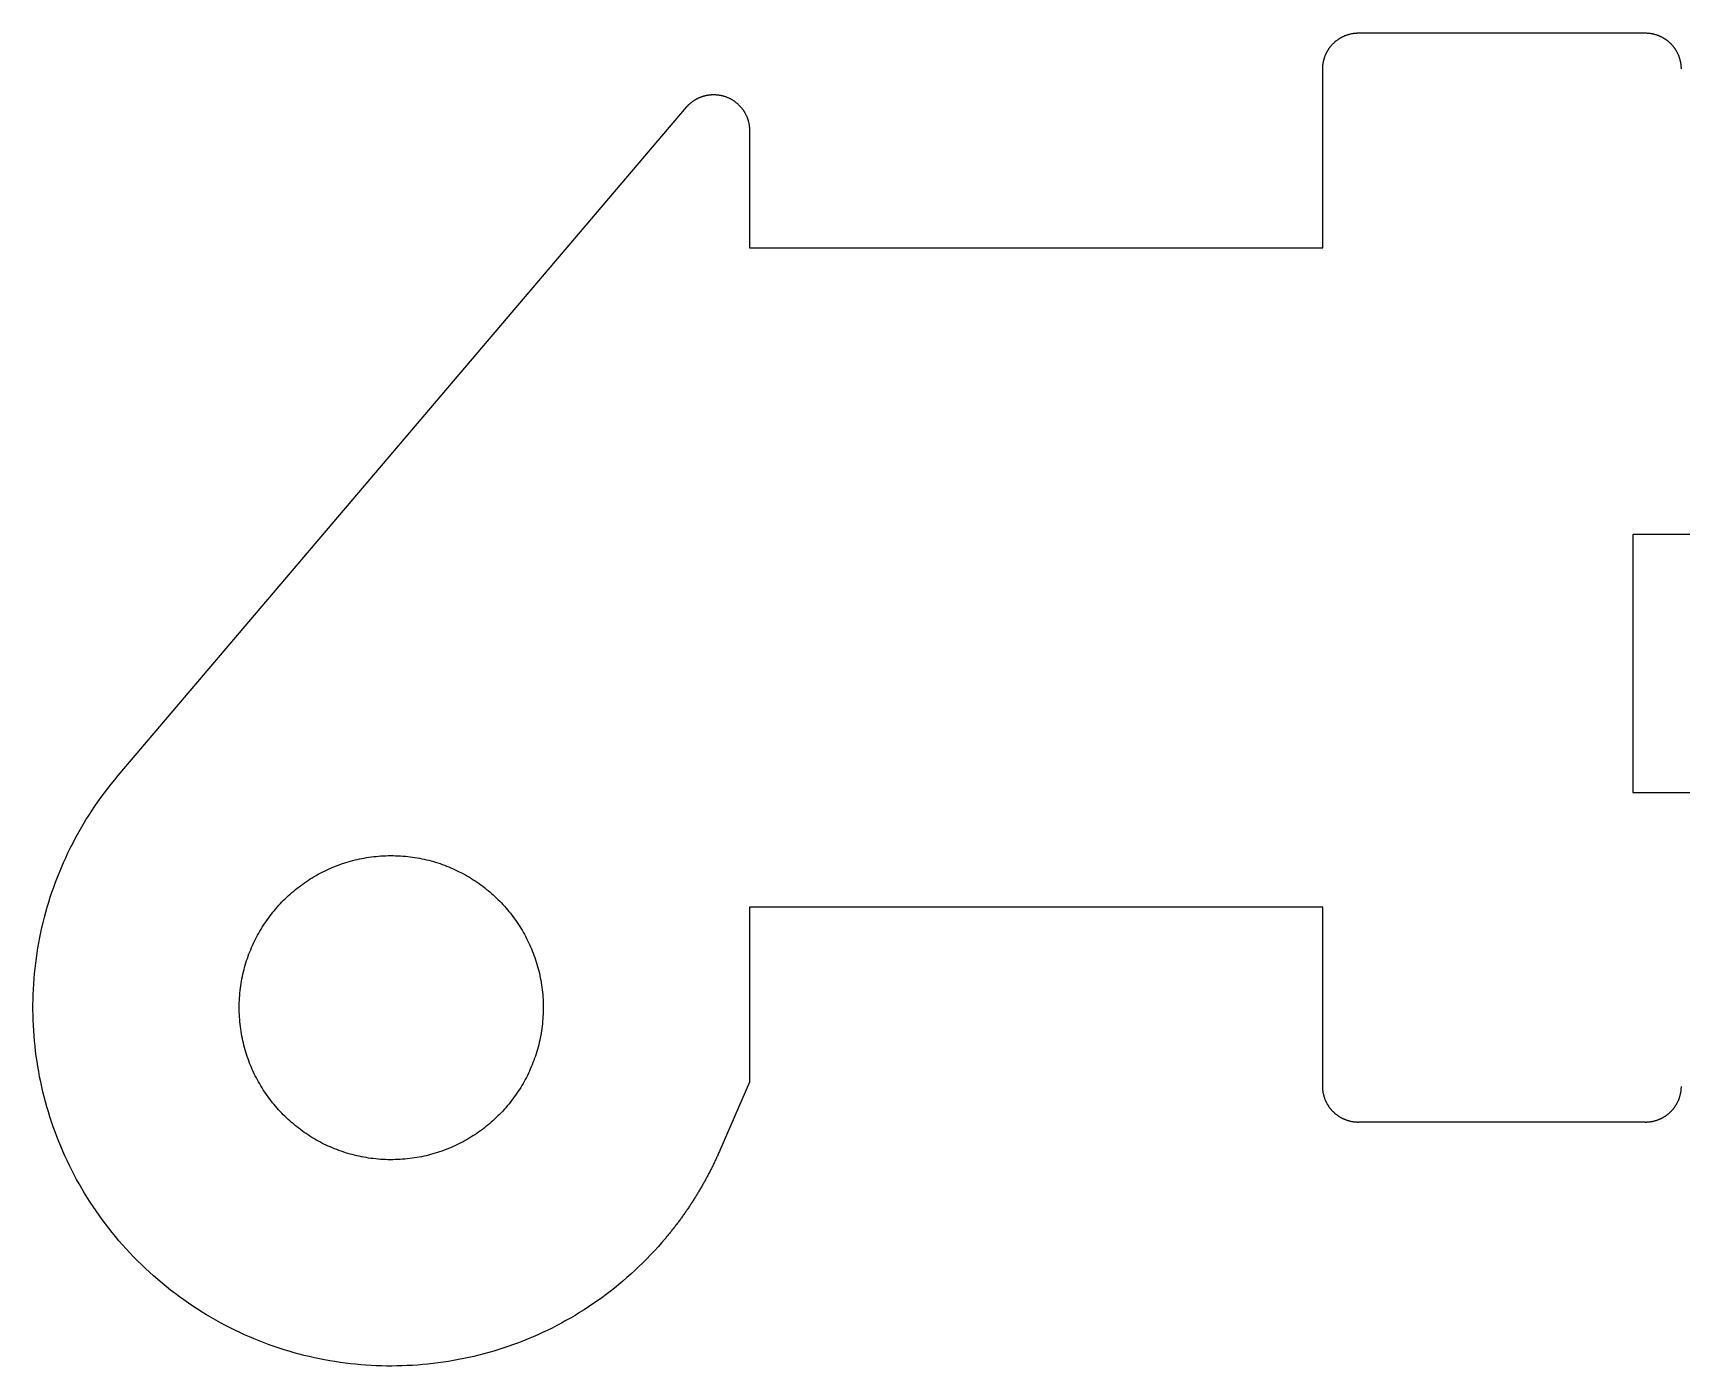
# Model space of a CAD drawing. Extents: x -66 to 66, y -41 to 41.
# Drawn here: x 1 to 24, y -40.55 to -21.95 of the extents above; entities that cross this region are included whole.
import ezdxf

# ---------------------------------------------------------------- set-up
doc = ezdxf.new("R2010")
doc.units = 0
doc.layers.add('LAYER_1', color=7, linetype='CONTINUOUS')

# ---------------------------------------------------------------- blocks, each defined once
blk = doc.blocks.new('BLOCK_116')
at = {"layer": 'LAYER_1', "color": 1}
blk.add_lwpolyline([(44.431, -28.949), (23.329, -28.949)], dxfattribs=at)
blk = doc.blocks.new('BLOCK_117')
at = {"layer": 'LAYER_1', "color": 1}
blk.add_lwpolyline([(23.329, -28.949), (23.329, -32.549)], dxfattribs=at)
blk = doc.blocks.new('BLOCK_118')
at = {"layer": 'LAYER_1', "color": 1}
blk.add_lwpolyline([(23.329, -32.549), (44.431, -32.549)], dxfattribs=at)
blk = doc.blocks.new('BLOCK_258')
at = {"layer": 'LAYER_1', "color": 7}
blk.add_polyline3d([(24, -36.6494, 0), (24, -36.6559, 0), (23.9998, -36.6624, 0), (23.9996, -36.6688, 0), (23.9993, -36.6753, 0), (23.999, -36.6817, 0), (23.9985, -36.6881, 0), (23.998, -36.6945, 0), (23.9974, -36.7009, 0), (23.9967, -36.7072, 0), (23.9959, -36.7135, 0), (23.9951, -36.7198, 0), (23.9941, -36.7261, 0), (23.9931, -36.7323, 0), (23.9921, -36.7386, 0), (23.9909, -36.7447, 0), (23.9897, -36.7509, 0), (23.9884, -36.757, 0), (23.987, -36.7631, 0), (23.9855, -36.7692, 0), (23.984, -36.7753, 0), (23.9824, -36.7813, 0), (23.9807, -36.7873, 0), (23.979, -36.7932, 0), (23.9772, -36.7992, 0), (23.9753, -36.8051, 0), (23.9733, -36.8109, 0), (23.9713, -36.8167, 0), (23.9692, -36.8225, 0), (23.967, -36.8283, 0), (23.9648, -36.834, 0), (23.9625, -36.8397, 0), (23.9601, -36.8454, 0), (23.9577, -36.851, 0), (23.9552, -36.8566, 0), (23.9526, -36.8622, 0), (23.9499, -36.8677, 0), (23.9472, -36.8732, 0), (23.9445, -36.8786, 0), (23.9416, -36.884, 0), (23.9387, -36.8894, 0), (23.9358, -36.8947, 0), (23.9328, -36.9, 0), (23.9297, -36.9052, 0), (23.9265, -36.9104, 0), (23.9233, -36.9156, 0), (23.92, -36.9207, 0), (23.9167, -36.9258, 0), (23.9133, -36.9308, 0), (23.9099, -36.9358, 0), (23.9064, -36.9407, 0), (23.9028, -36.9456, 0), (23.8992, -36.9505, 0), (23.8955, -36.9553, 0), (23.8918, -36.9601, 0), (23.888, -36.9648, 0), (23.8841, -36.9694, 0), (23.8802, -36.9741, 0), (23.8763, -36.9786, 0), (23.8723, -36.9832, 0), (23.8682, -36.9876, 0), (23.8641, -36.9921, 0), (23.8599, -36.9964, 0), (23.8557, -37.0008, 0), (23.8514, -37.005, 0), (23.8471, -37.0093, 0), (23.8427, -37.0134, 0), (23.8383, -37.0176, 0), (23.8338, -37.0216, 0), (23.8293, -37.0256, 0), (23.8247, -37.0296, 0), (23.8201, -37.0335, 0), (23.8154, -37.0373, 0), (23.8107, -37.0411, 0), (23.8059, -37.0449, 0), (23.8011, -37.0486, 0), (23.7963, -37.0522, 0), (23.7914, -37.0557, 0), (23.7864, -37.0592, 0), (23.7814, -37.0627, 0), (23.7764, -37.0661, 0), (23.7713, -37.0694, 0), (23.7662, -37.0727, 0), (23.7611, -37.0759, 0), (23.7559, -37.079, 0), (23.7506, -37.0821, 0), (23.7453, -37.0851, 0), (23.74, -37.0881, 0), (23.7346, -37.091, 0), (23.7292, -37.0938, 0), (23.7238, -37.0966, 0), (23.7183, -37.0993, 0), (23.7128, -37.102, 0), (23.7072, -37.1045, 0), (23.7017, -37.107, 0), (23.696, -37.1095, 0), (23.6904, -37.1118, 0), (23.6847, -37.1142, 0), (23.6789, -37.1164, 0), (23.6732, -37.1186, 0), (23.6674, -37.1207, 0), (23.6616, -37.1227, 0), (23.6557, -37.1247, 0), (23.6498, -37.1265, 0), (23.6439, -37.1284, 0), (23.6379, -37.1301, 0), (23.6319, -37.1318, 0), (23.6259, -37.1334, 0), (23.6199, -37.1349, 0), (23.6138, -37.1364, 0), (23.6077, -37.1377, 0), (23.6015, -37.139, 0), (23.5954, -37.1403, 0), (23.5892, -37.1414, 0), (23.583, -37.1425, 0), (23.5767, -37.1435, 0), (23.5705, -37.1444, 0), (23.5642, -37.1453, 0), (23.5579, -37.1461, 0), (23.5515, -37.1467, 0), (23.5452, -37.1474, 0), (23.5388, -37.1479, 0), (23.5324, -37.1483, 0), (23.5259, -37.1487, 0), (23.5195, -37.149, 0), (23.513, -37.1492, 0), (23.5065, -37.1493, 0), (23.5, -37.1494, 0)], dxfattribs=at)
blk = doc.blocks.new('BLOCK_259')
at = {"layer": 'LAYER_1', "color": 7}
blk.add_lwpolyline([(23.5, -37.149), (19.5, -37.149)], dxfattribs=at)
blk = doc.blocks.new('BLOCK_260')
at = {"layer": 'LAYER_1', "color": 7}
blk.add_polyline3d([(19.5, -37.1494, 0), (19.4935, -37.1493, 0), (19.487, -37.1492, 0), (19.4805, -37.149, 0), (19.4741, -37.1487, 0), (19.4676, -37.1483, 0), (19.4612, -37.1479, 0), (19.4548, -37.1474, 0), (19.4485, -37.1467, 0), (19.4421, -37.1461, 0), (19.4358, -37.1453, 0), (19.4295, -37.1444, 0), (19.4233, -37.1435, 0), (19.417, -37.1425, 0), (19.4108, -37.1414, 0), (19.4046, -37.1403, 0), (19.3985, -37.139, 0), (19.3923, -37.1377, 0), (19.3862, -37.1364, 0), (19.3801, -37.1349, 0), (19.3741, -37.1334, 0), (19.3681, -37.1318, 0), (19.3621, -37.1301, 0), (19.3561, -37.1284, 0), (19.3502, -37.1265, 0), (19.3443, -37.1247, 0), (19.3384, -37.1227, 0), (19.3326, -37.1207, 0), (19.3268, -37.1186, 0), (19.3211, -37.1164, 0), (19.3153, -37.1142, 0), (19.3096, -37.1118, 0), (19.304, -37.1095, 0), (19.2983, -37.107, 0), (19.2928, -37.1045, 0), (19.2872, -37.102, 0), (19.2817, -37.0993, 0), (19.2762, -37.0966, 0), (19.2708, -37.0938, 0), (19.2654, -37.091, 0), (19.26, -37.0881, 0), (19.2547, -37.0851, 0), (19.2494, -37.0821, 0), (19.2442, -37.079, 0), (19.2389, -37.0759, 0), (19.2338, -37.0727, 0), (19.2287, -37.0694, 0), (19.2236, -37.0661, 0), (19.2186, -37.0627, 0), (19.2136, -37.0592, 0), (19.2086, -37.0557, 0), (19.2037, -37.0522, 0), (19.1989, -37.0486, 0), (19.1941, -37.0449, 0), (19.1893, -37.0411, 0), (19.1846, -37.0373, 0), (19.1799, -37.0335, 0), (19.1753, -37.0296, 0), (19.1707, -37.0256, 0), (19.1662, -37.0216, 0), (19.1617, -37.0176, 0), (19.1573, -37.0134, 0), (19.1529, -37.0093, 0), (19.1486, -37.005, 0), (19.1443, -37.0008, 0), (19.1401, -36.9964, 0), (19.1359, -36.9921, 0), (19.1318, -36.9876, 0), (19.1277, -36.9832, 0), (19.1237, -36.9786, 0), (19.1198, -36.9741, 0), (19.1159, -36.9694, 0), (19.112, -36.9648, 0), (19.1082, -36.9601, 0), (19.1045, -36.9553, 0), (19.1008, -36.9505, 0), (19.0972, -36.9456, 0), (19.0936, -36.9407, 0), (19.0901, -36.9358, 0), (19.0867, -36.9308, 0), (19.0833, -36.9258, 0), (19.08, -36.9207, 0), (19.0767, -36.9156, 0), (19.0735, -36.9104, 0), (19.0703, -36.9052, 0), (19.0672, -36.9, 0), (19.0642, -36.8947, 0), (19.0613, -36.8894, 0), (19.0584, -36.884, 0), (19.0555, -36.8786, 0), (19.0528, -36.8732, 0), (19.0501, -36.8677, 0), (19.0474, -36.8622, 0), (19.0448, -36.8566, 0), (19.0423, -36.851, 0), (19.0399, -36.8454, 0), (19.0375, -36.8397, 0), (19.0352, -36.834, 0), (19.033, -36.8283, 0), (19.0308, -36.8225, 0), (19.0287, -36.8167, 0), (19.0267, -36.8109, 0), (19.0247, -36.8051, 0), (19.0228, -36.7992, 0), (19.021, -36.7932, 0), (19.0193, -36.7873, 0), (19.0176, -36.7813, 0), (19.016, -36.7753, 0), (19.0145, -36.7692, 0), (19.013, -36.7631, 0), (19.0116, -36.757, 0), (19.0103, -36.7509, 0), (19.0091, -36.7447, 0), (19.0079, -36.7386, 0), (19.0069, -36.7323, 0), (19.0059, -36.7261, 0), (19.0049, -36.7198, 0), (19.0041, -36.7135, 0), (19.0033, -36.7072, 0), (19.0026, -36.7009, 0), (19.002, -36.6945, 0), (19.0015, -36.6881, 0), (19.001, -36.6817, 0), (19.0007, -36.6753, 0), (19.0004, -36.6688, 0), (19.0002, -36.6624, 0), (19, -36.6559, 0), (19, -36.6494, 0)], dxfattribs=at)
blk = doc.blocks.new('BLOCK_261')
at = {"layer": 'LAYER_1', "color": 7}
blk.add_lwpolyline([(19, -36.649), (19, -34.149)], dxfattribs=at)
blk = doc.blocks.new('BLOCK_262')
at = {"layer": 'LAYER_1', "color": 7}
blk.add_lwpolyline([(19, -34.149), (11, -34.149)], dxfattribs=at)
blk = doc.blocks.new('BLOCK_263')
at = {"layer": 'LAYER_1', "color": 7}
blk.add_lwpolyline([(11, -34.149), (11, -36.589)], dxfattribs=at)
blk = doc.blocks.new('BLOCK_264')
at = {"layer": 'LAYER_1', "color": 7}
blk.add_lwpolyline([(11, -36.589), (10.585, -37.543)], dxfattribs=at)
blk = doc.blocks.new('BLOCK_265')
at = {"layer": 'LAYER_1', "color": 7}
blk.add_polyline3d([(10.5853, -37.5432, 0), (10.5797, -37.5559, 0), (10.5741, -37.5686, 0), (10.5685, -37.5813, 0), (10.5629, -37.594, 0), (10.5572, -37.6066, 0), (10.5514, -37.6192, 0), (10.5457, -37.6318, 0), (10.5399, -37.6444, 0), (10.5341, -37.657, 0), (10.5282, -37.6696, 0), (10.5223, -37.6821, 0), (10.5164, -37.6946, 0), (10.5104, -37.7071, 0), (10.5044, -37.7196, 0), (10.4984, -37.7321, 0), (10.4923, -37.7446, 0), (10.4862, -37.757, 0), (10.4801, -37.7694, 0), (10.4739, -37.7818, 0), (10.4677, -37.7942, 0), (10.4615, -37.8066, 0), (10.4552, -37.8189, 0), (10.4489, -37.8312, 0), (10.4426, -37.8435, 0), (10.4362, -37.8558, 0), (10.4298, -37.8681, 0), (10.4234, -37.8804, 0), (10.4169, -37.8926, 0), (10.4104, -37.9048, 0), (10.4039, -37.917, 0), (10.3973, -37.9292, 0), (10.3907, -37.9414, 0), (10.3841, -37.9535, 0), (10.3774, -37.9656, 0), (10.3707, -37.9777, 0), (10.364, -37.9898, 0), (10.3572, -38.0019, 0), (10.3504, -38.0139, 0), (10.3436, -38.026, 0), (10.3367, -38.038, 0), (10.3298, -38.05, 0), (10.3229, -38.0619, 0), (10.3159, -38.0739, 0), (10.3089, -38.0858, 0), (10.3018, -38.0977, 0), (10.2948, -38.1096, 0), (10.2877, -38.1215, 0), (10.2805, -38.1333, 0), (10.2734, -38.1452, 0), (10.2662, -38.157, 0), (10.259, -38.1688, 0), (10.2517, -38.1805, 0), (10.2444, -38.1923, 0), (10.2371, -38.204, 0), (10.2297, -38.2157, 0), (10.2223, -38.2274, 0), (10.2149, -38.2391, 0), (10.2074, -38.2508, 0), (10.1999, -38.2624, 0), (10.1924, -38.274, 0), (10.1849, -38.2856, 0), (10.1773, -38.2972, 0), (10.1697, -38.3087, 0), (10.162, -38.3202, 0), (10.1543, -38.3317, 0), (10.1466, -38.3432, 0), (10.1389, -38.3547, 0), (10.1311, -38.3661, 0), (10.1233, -38.3775, 0), (10.1154, -38.3889, 0), (10.1076, -38.4003, 0), (10.0997, -38.4117, 0), (10.0917, -38.423, 0), (10.0837, -38.4343, 0), (10.0757, -38.4456, 0), (10.0677, -38.4569, 0), (10.0597, -38.4681, 0), (10.0516, -38.4794, 0), (10.0434, -38.4906, 0), (10.0353, -38.5017, 0), (10.0271, -38.5129, 0), (10.0189, -38.524, 0), (10.0106, -38.5352, 0), (10.0023, -38.5463, 0), (9.99402, -38.5573, 0), (9.98567, -38.5684, 0), (9.97729, -38.5794, 0), (9.96889, -38.5904, 0), (9.96045, -38.6014, 0), (9.95198, -38.6123, 0), (9.94348, -38.6233, 0), (9.93495, -38.6342, 0), (9.92638, -38.6451, 0), (9.91779, -38.656, 0), (9.90917, -38.6668, 0), (9.90051, -38.6776, 0), (9.89183, -38.6884, 0), (9.88311, -38.6992, 0), (9.87437, -38.7099, 0), (9.86559, -38.7207, 0), (9.85678, -38.7314, 0), (9.84795, -38.7421, 0), (9.83908, -38.7527, 0), (9.83018, -38.7634, 0), (9.82125, -38.774, 0), (9.81229, -38.7846, 0), (9.77549, -38.8274, 0), (9.72419, -38.8856, 0), (9.67218, -38.9429, 0), (9.61948, -38.9991, 0), (9.5661, -39.0544, 0), (9.51205, -39.1086, 0), (9.45734, -39.1619, 0), (9.40199, -39.2142, 0), (9.34601, -39.2655, 0), (9.2894, -39.3159, 0), (9.23219, -39.3652, 0), (9.17438, -39.4135, 0), (9.11598, -39.4609, 0), (9.05701, -39.5073, 0), (8.99748, -39.5526, 0), (8.93741, -39.597, 0), (8.8768, -39.6404, 0), (8.81566, -39.6827, 0), (8.75401, -39.7241, 0), (8.69186, -39.7645, 0), (8.62922, -39.8039, 0), (8.56611, -39.8422, 0), (8.50254, -39.8796, 0), (8.43851, -39.916, 0), (8.37404, -39.9513, 0), (8.30914, -39.9857, 0), (8.24383, -40.0191, 0), (8.17812, -40.0514, 0), (8.11201, -40.0827, 0), (8.04553, -40.1131, 0), (7.97867, -40.1424, 0), (7.91147, -40.1707, 0), (7.84392, -40.198, 0), (7.77603, -40.2243, 0), (7.70783, -40.2496, 0), (7.63933, -40.2738, 0), (7.57052, -40.2971, 0), (7.50144, -40.3193, 0), (7.43208, -40.3405, 0), (7.36247, -40.3607, 0), (7.29261, -40.3799, 0), (7.22251, -40.398, 0), (7.15219, -40.4151, 0), (7.08167, -40.4312, 0), (7.01094, -40.4463, 0), (6.94003, -40.4604, 0), (6.86894, -40.4734, 0), (6.79769, -40.4854, 0), (6.72629, -40.4964, 0), (6.65476, -40.5063, 0), (6.58309, -40.5153, 0), (6.51132, -40.5232, 0), (6.43944, -40.53, 0), (6.36747, -40.5358, 0), (6.29542, -40.5406, 0), (6.22331, -40.5444, 0), (6.15115, -40.5471, 0), (6.07894, -40.5488, 0), (6.00671, -40.5495, 0), (5.93446, -40.5491, 0), (5.8622, -40.5476, 0), (5.78995, -40.5452, 0), (5.71772, -40.5417, 0), (5.64552, -40.5371, 0), (5.57336, -40.5315, 0), (5.50126, -40.5249, 0), (5.42922, -40.5172, 0), (5.35727, -40.5085, 0), (5.2854, -40.4987, 0), (5.21364, -40.4879, 0), (5.142, -40.476, 0), (5.07048, -40.4631, 0), (4.9991, -40.4491, 0), (4.92787, -40.4341, 0), (4.85681, -40.418, 0), (4.78593, -40.4009, 0), (4.71523, -40.3827, 0), (4.64473, -40.3634, 0), (4.57444, -40.3431, 0), (4.50438, -40.3218, 0), (4.43455, -40.2994, 0), (4.36498, -40.2759, 0), (4.29566, -40.2514, 0), (4.22661, -40.2258, 0), (4.15785, -40.1991, 0), (4.08939, -40.1714, 0), (4.02123, -40.1426, 0), (3.9534, -40.1127, 0), (3.8859, -40.0818, 0), (3.81874, -40.0498, 0), (3.75194, -40.0168, 0), (3.68551, -39.9827, 0), (3.61946, -39.9475, 0), (3.5538, -39.9112, 0), (3.48855, -39.8739, 0), (3.42372, -39.8354, 0), (3.35931, -39.796, 0), (3.29535, -39.7554, 0), (3.23184, -39.7138, 0), (3.1688, -39.671, 0), (3.10623, -39.6272, 0), (3.04415, -39.5824, 0), (2.98258, -39.5364, 0), (2.92152, -39.4894, 0), (2.86098, -39.4413, 0), (2.80098, -39.3921, 0), (2.74156, -39.3418, 0), (2.68302, -39.2907, 0), (2.62546, -39.239, 0), (2.56889, -39.1865, 0), (2.5133, -39.1333, 0), (2.4587, -39.0795, 0), (2.40508, -39.025, 0), (2.35245, -38.9699, 0), (2.30081, -38.9141, 0), (2.25016, -38.8577, 0), (2.2005, -38.8007, 0), (2.15182, -38.7431, 0), (2.10414, -38.6849, 0), (2.05746, -38.6261, 0), (2.01176, -38.5668, 0), (1.96706, -38.5069, 0), (1.92336, -38.4464, 0), (1.88065, -38.3855, 0), (1.83895, -38.324, 0), (1.79824, -38.262, 0), (1.75853, -38.1995, 0), (1.71982, -38.1366, 0), (1.68211, -38.0731, 0), (1.64541, -38.0093, 0), (1.6097, -37.9449, 0), (1.57501, -37.8802, 0), (1.54132, -37.815, 0), (1.50863, -37.7494, 0), (1.47696, -37.6835, 0), (1.44629, -37.6171, 0), (1.41663, -37.5504, 0), (1.38798, -37.4833, 0), (1.36034, -37.4158, 0), (1.33372, -37.3481, 0), (1.30811, -37.28, 0), (1.28351, -37.2116, 0), (1.25993, -37.1429, 0), (1.23737, -37.0739, 0), (1.21582, -37.0046, 0), (1.19529, -36.9351, 0), (1.17578, -36.8653, 0), (1.15729, -36.7953, 0), (1.13982, -36.725, 0), (1.12338, -36.6546, 0), (1.10795, -36.5839, 0), (1.09355, -36.513, 0), (1.08018, -36.442, 0), (1.06783, -36.3708, 0), (1.05651, -36.2995, 0), (1.04622, -36.228, 0), (1.03695, -36.1564, 0), (1.02872, -36.0846, 0), (1.02152, -36.0128, 0), (1.01535, -35.9408, 0), (1.01021, -35.8688, 0), (1.00611, -35.7967, 0), (1.00304, -35.7246, 0), (1.00101, -35.6524, 0), (1.00001, -35.5802, 0), (1.00005, -35.5079, 0), (1.00113, -35.4356, 0), (1.00325, -35.3634, 0), (1.00641, -35.2912, 0), (1.01062, -35.2189, 0), (1.01586, -35.1468, 0), (1.02215, -35.0746, 0), (1.02949, -35.0026, 0), (1.03787, -34.9306, 0), (1.04729, -34.8587, 0), (1.05777, -34.7869, 0), (1.06929, -34.7152, 0), (1.08186, -34.6437, 0), (1.09548, -34.5722, 0), (1.11016, -34.501, 0), (1.12588, -34.4298, 0), (1.14266, -34.3589, 0), (1.1605, -34.2881, 0), (1.17939, -34.2176, 0), (1.19934, -34.1472, 0), (1.22034, -34.0771, 0), (1.2424, -34.0072, 0), (1.26552, -33.9375, 0), (1.28971, -33.8681, 0), (1.31495, -33.799, 0), (1.34125, -33.7301, 0), (1.36862, -33.6615, 0), (1.39706, -33.5933, 0), (1.42655, -33.5253, 0), (1.45712, -33.4577, 0), (1.48875, -33.3905, 0), (1.52145, -33.3235, 0), (1.55522, -33.257, 0), (1.59006, -33.1908, 0), (1.62597, -33.125, 0), (1.66295, -33.0596, 0), (1.701, -32.9946, 0), (1.74013, -32.9301, 0), (1.78033, -32.866, 0), (1.82161, -32.8023, 0), (1.86397, -32.7391, 0), (1.90741, -32.6764, 0), (1.95192, -32.6142, 0), (1.99751, -32.5524, 0), (2.04419, -32.4912, 0), (2.09194, -32.4305, 0), (2.14078, -32.3703, 0), (2.1907, -32.3107, 0)], dxfattribs=at)
blk = doc.blocks.new('BLOCK_266')
at = {"layer": 'LAYER_1', "color": 7}
blk.add_lwpolyline([(2.191, -32.311), (10.119, -22.985)], dxfattribs=at)
blk = doc.blocks.new('BLOCK_267')
at = {"layer": 'LAYER_1', "color": 7}
blk.add_polyline3d([(10.1191, -22.9855, 0), (10.1216, -22.9825, 0), (10.1242, -22.9795, 0), (10.1268, -22.9766, 0), (10.1295, -22.9737, 0), (10.1321, -22.9707, 0), (10.1348, -22.9679, 0), (10.1375, -22.965, 0), (10.1402, -22.9622, 0), (10.1429, -22.9594, 0), (10.1457, -22.9566, 0), (10.1484, -22.9538, 0), (10.1512, -22.9511, 0), (10.154, -22.9484, 0), (10.1569, -22.9457, 0), (10.1597, -22.943, 0), (10.1626, -22.9404, 0), (10.1655, -22.9377, 0), (10.1684, -22.9352, 0), (10.1713, -22.9326, 0), (10.1743, -22.93, 0), (10.1772, -22.9275, 0), (10.1802, -22.925, 0), (10.1832, -22.9225, 0), (10.1862, -22.9201, 0), (10.1892, -22.9177, 0), (10.1923, -22.9153, 0), (10.1953, -22.9129, 0), (10.1984, -22.9105, 0), (10.2015, -22.9082, 0), (10.2046, -22.9059, 0), (10.2078, -22.9036, 0), (10.2109, -22.9014, 0), (10.2141, -22.8992, 0), (10.2173, -22.897, 0), (10.2205, -22.8948, 0), (10.2237, -22.8926, 0), (10.2269, -22.8905, 0), (10.2302, -22.8884, 0), (10.2334, -22.8864, 0), (10.2367, -22.8843, 0), (10.24, -22.8823, 0), (10.2433, -22.8803, 0), (10.2466, -22.8783, 0), (10.25, -22.8764, 0), (10.2533, -22.8745, 0), (10.2567, -22.8726, 0), (10.26, -22.8707, 0), (10.2634, -22.8689, 0), (10.2668, -22.8671, 0), (10.2703, -22.8653, 0), (10.2737, -22.8635, 0), (10.2771, -22.8618, 0), (10.2806, -22.8601, 0), (10.2841, -22.8584, 0), (10.2875, -22.8567, 0), (10.291, -22.8551, 0), (10.2945, -22.8535, 0), (10.2981, -22.852, 0), (10.3016, -22.8504, 0), (10.3051, -22.8489, 0), (10.3087, -22.8474, 0), (10.3123, -22.8459, 0), (10.3158, -22.8445, 0), (10.3194, -22.8431, 0), (10.323, -22.8417, 0), (10.3267, -22.8404, 0), (10.3303, -22.8391, 0), (10.3339, -22.8378, 0), (10.3376, -22.8365, 0), (10.3412, -22.8352, 0), (10.3449, -22.834, 0), (10.3486, -22.8329, 0), (10.3522, -22.8317, 0), (10.3559, -22.8306, 0), (10.3596, -22.8295, 0), (10.3634, -22.8284, 0), (10.3671, -22.8274, 0), (10.3708, -22.8263, 0), (10.3746, -22.8254, 0), (10.3783, -22.8244, 0), (10.3821, -22.8235, 0), (10.3858, -22.8226, 0), (10.3896, -22.8217, 0), (10.3934, -22.8209, 0), (10.3972, -22.82, 0), (10.401, -22.8193, 0), (10.4048, -22.8185, 0), (10.4086, -22.8178, 0), (10.4124, -22.8171, 0), (10.4162, -22.8164, 0), (10.4201, -22.8158, 0), (10.4239, -22.8152, 0), (10.4278, -22.8146, 0), (10.4316, -22.8141, 0), (10.4355, -22.8135, 0), (10.4394, -22.8131, 0), (10.4432, -22.8126, 0), (10.4471, -22.8122, 0), (10.451, -22.8118, 0), (10.4549, -22.8114, 0), (10.4588, -22.8111, 0), (10.4627, -22.8108, 0), (10.4666, -22.8105, 0), (10.4705, -22.8102, 0), (10.4744, -22.81, 0), (10.4784, -22.8098, 0), (10.4823, -22.8097, 0), (10.4862, -22.8096, 0), (10.4901, -22.8095, 0), (10.4941, -22.8094, 0), (10.498, -22.8094, 0), (10.5037, -22.8094, 0), (10.5111, -22.8095, 0), (10.5185, -22.8097, 0), (10.5258, -22.81, 0), (10.5332, -22.8104, 0), (10.5405, -22.811, 0), (10.5477, -22.8116, 0), (10.555, -22.8124, 0), (10.5622, -22.8132, 0), (10.5693, -22.8141, 0), (10.5765, -22.8152, 0), (10.5836, -22.8163, 0), (10.5907, -22.8176, 0), (10.5977, -22.8189, 0), (10.6047, -22.8203, 0), (10.6117, -22.8219, 0), (10.6186, -22.8235, 0), (10.6255, -22.8252, 0), (10.6324, -22.8271, 0), (10.6392, -22.829, 0), (10.6459, -22.831, 0), (10.6527, -22.8331, 0), (10.6594, -22.8353, 0), (10.666, -22.8376, 0), (10.6726, -22.84, 0), (10.6792, -22.8424, 0), (10.6857, -22.845, 0), (10.6922, -22.8476, 0), (10.6986, -22.8504, 0), (10.705, -22.8532, 0), (10.7114, -22.8561, 0), (10.7177, -22.8591, 0), (10.7239, -22.8622, 0), (10.7301, -22.8653, 0), (10.7362, -22.8686, 0), (10.7423, -22.8719, 0), (10.7484, -22.8753, 0), (10.7543, -22.8788, 0), (10.7603, -22.8824, 0), (10.7662, -22.886, 0), (10.772, -22.8897, 0), (10.7778, -22.8936, 0), (10.7835, -22.8974, 0), (10.7891, -22.9014, 0), (10.7947, -22.9054, 0), (10.8003, -22.9095, 0), (10.8058, -22.9137, 0), (10.8112, -22.918, 0), (10.8165, -22.9223, 0), (10.8219, -22.9267, 0), (10.8271, -22.9312, 0), (10.8323, -22.9357, 0), (10.8374, -22.9403, 0), (10.8424, -22.945, 0), (10.8474, -22.9498, 0), (10.8523, -22.9546, 0), (10.8572, -22.9595, 0), (10.862, -22.9644, 0), (10.8667, -22.9695, 0), (10.8713, -22.9745, 0), (10.8759, -22.9797, 0), (10.8804, -22.9849, 0), (10.8849, -22.9902, 0), (10.8892, -22.9955, 0), (10.8935, -23.0009, 0), (10.8977, -23.0063, 0), (10.9019, -23.0119, 0), (10.906, -23.0174, 0), (10.91, -23.0231, 0), (10.9139, -23.0287, 0), (10.9177, -23.0345, 0), (10.9215, -23.0403, 0), (10.9252, -23.0461, 0), (10.9288, -23.052, 0), (10.9323, -23.058, 0), (10.9358, -23.064, 0), (10.9391, -23.0701, 0), (10.9424, -23.0762, 0), (10.9456, -23.0824, 0), (10.9487, -23.0886, 0), (10.9518, -23.0949, 0), (10.9547, -23.1012, 0), (10.9576, -23.1075, 0), (10.9604, -23.1139, 0), (10.9631, -23.1204, 0), (10.9657, -23.1269, 0), (10.9682, -23.1334, 0), (10.9706, -23.14, 0), (10.9729, -23.1467, 0), (10.9752, -23.1533, 0), (10.9773, -23.16, 0), (10.9794, -23.1668, 0), (10.9813, -23.1736, 0), (10.9832, -23.1804, 0), (10.985, -23.1873, 0), (10.9867, -23.1942, 0), (10.9883, -23.2012, 0), (10.9898, -23.2082, 0), (10.9911, -23.2152, 0), (10.9924, -23.2222, 0), (10.9936, -23.2293, 0), (10.9947, -23.2365, 0), (10.9957, -23.2436, 0), (10.9966, -23.2508, 0), (10.9974, -23.258, 0), (10.9981, -23.2653, 0), (10.9987, -23.2725, 0), (10.9991, -23.2799, 0), (10.9995, -23.2872, 0), (10.9998, -23.2946, 0), (10.9999, -23.3019, 0), (11, -23.3094, 0)], dxfattribs=at)
blk = doc.blocks.new('BLOCK_268')
at = {"layer": 'LAYER_1', "color": 7}
blk.add_lwpolyline([(11, -23.309), (11, -24.949)], dxfattribs=at)
blk = doc.blocks.new('BLOCK_269')
at = {"layer": 'LAYER_1', "color": 7}
blk.add_lwpolyline([(11, -24.949), (19, -24.949)], dxfattribs=at)
blk = doc.blocks.new('BLOCK_270')
at = {"layer": 'LAYER_1', "color": 7}
blk.add_lwpolyline([(19, -24.949), (19, -22.449)], dxfattribs=at)
blk = doc.blocks.new('BLOCK_271')
at = {"layer": 'LAYER_1', "color": 7}
blk.add_polyline3d([(19, -22.4494, 0), (19, -22.4429, 0), (19.0002, -22.4364, 0), (19.0004, -22.4299, 0), (19.0007, -22.4234, 0), (19.001, -22.417, 0), (19.0015, -22.4106, 0), (19.002, -22.4042, 0), (19.0026, -22.3978, 0), (19.0033, -22.3915, 0), (19.0041, -22.3852, 0), (19.0049, -22.3789, 0), (19.0059, -22.3726, 0), (19.0069, -22.3664, 0), (19.0079, -22.3602, 0), (19.0091, -22.354, 0), (19.0103, -22.3478, 0), (19.0116, -22.3417, 0), (19.013, -22.3356, 0), (19.0145, -22.3295, 0), (19.016, -22.3235, 0), (19.0176, -22.3174, 0), (19.0193, -22.3115, 0), (19.021, -22.3055, 0), (19.0228, -22.2996, 0), (19.0247, -22.2937, 0), (19.0267, -22.2878, 0), (19.0287, -22.282, 0), (19.0308, -22.2762, 0), (19.033, -22.2704, 0), (19.0352, -22.2647, 0), (19.0375, -22.259, 0), (19.0399, -22.2533, 0), (19.0423, -22.2477, 0), (19.0448, -22.2421, 0), (19.0474, -22.2366, 0), (19.0501, -22.231, 0), (19.0528, -22.2256, 0), (19.0555, -22.2201, 0), (19.0584, -22.2147, 0), (19.0613, -22.2094, 0), (19.0642, -22.204, 0), (19.0672, -22.1988, 0), (19.0703, -22.1935, 0), (19.0735, -22.1883, 0), (19.0767, -22.1832, 0), (19.08, -22.178, 0), (19.0833, -22.173, 0), (19.0867, -22.1679, 0), (19.0901, -22.1629, 0), (19.0936, -22.158, 0), (19.0972, -22.1531, 0), (19.1008, -22.1482, 0), (19.1045, -22.1434, 0), (19.1082, -22.1387, 0), (19.112, -22.134, 0), (19.1159, -22.1293, 0), (19.1198, -22.1247, 0), (19.1237, -22.1201, 0), (19.1277, -22.1156, 0), (19.1318, -22.1111, 0), (19.1359, -22.1067, 0), (19.1401, -22.1023, 0), (19.1443, -22.098, 0), (19.1486, -22.0937, 0), (19.1529, -22.0895, 0), (19.1573, -22.0853, 0), (19.1617, -22.0812, 0), (19.1662, -22.0771, 0), (19.1707, -22.0731, 0), (19.1753, -22.0691, 0), (19.1799, -22.0652, 0), (19.1846, -22.0614, 0), (19.1893, -22.0576, 0), (19.1941, -22.0539, 0), (19.1989, -22.0502, 0), (19.2037, -22.0466, 0), (19.2086, -22.043, 0), (19.2136, -22.0395, 0), (19.2186, -22.036, 0), (19.2236, -22.0326, 0), (19.2287, -22.0293, 0), (19.2338, -22.026, 0), (19.2389, -22.0228, 0), (19.2442, -22.0197, 0), (19.2494, -22.0166, 0), (19.2547, -22.0136, 0), (19.26, -22.0106, 0), (19.2654, -22.0077, 0), (19.2708, -22.0049, 0), (19.2762, -22.0021, 0), (19.2817, -21.9994, 0), (19.2872, -21.9968, 0), (19.2928, -21.9942, 0), (19.2983, -21.9917, 0), (19.304, -21.9893, 0), (19.3096, -21.9869, 0), (19.3153, -21.9846, 0), (19.3211, -21.9823, 0), (19.3268, -21.9802, 0), (19.3326, -21.9781, 0), (19.3384, -21.976, 0), (19.3443, -21.9741, 0), (19.3502, -21.9722, 0), (19.3561, -21.9704, 0), (19.3621, -21.9686, 0), (19.3681, -21.967, 0), (19.3741, -21.9654, 0), (19.3801, -21.9638, 0), (19.3862, -21.9624, 0), (19.3923, -21.961, 0), (19.3985, -21.9597, 0), (19.4046, -21.9585, 0), (19.4108, -21.9573, 0), (19.417, -21.9562, 0), (19.4233, -21.9552, 0), (19.4295, -21.9543, 0), (19.4358, -21.9534, 0), (19.4421, -21.9527, 0), (19.4485, -21.952, 0), (19.4548, -21.9514, 0), (19.4612, -21.9508, 0), (19.4676, -21.9504, 0), (19.4741, -21.95, 0), (19.4805, -21.9497, 0), (19.487, -21.9495, 0), (19.4935, -21.9494, 0), (19.5, -21.9494, 0)], dxfattribs=at)
blk = doc.blocks.new('BLOCK_272')
at = {"layer": 'LAYER_1', "color": 7}
blk.add_lwpolyline([(19.5, -21.949), (23.5, -21.949)], dxfattribs=at)
blk = doc.blocks.new('BLOCK_273')
at = {"layer": 'LAYER_1', "color": 7}
blk.add_polyline3d([(23.5, -21.9494, 0), (23.5065, -21.9494, 0), (23.513, -21.9495, 0), (23.5195, -21.9497, 0), (23.5259, -21.95, 0), (23.5324, -21.9504, 0), (23.5388, -21.9508, 0), (23.5452, -21.9514, 0), (23.5515, -21.952, 0), (23.5579, -21.9527, 0), (23.5642, -21.9534, 0), (23.5705, -21.9543, 0), (23.5767, -21.9552, 0), (23.583, -21.9562, 0), (23.5892, -21.9573, 0), (23.5954, -21.9585, 0), (23.6015, -21.9597, 0), (23.6077, -21.961, 0), (23.6138, -21.9624, 0), (23.6199, -21.9638, 0), (23.6259, -21.9654, 0), (23.6319, -21.967, 0), (23.6379, -21.9686, 0), (23.6439, -21.9704, 0), (23.6498, -21.9722, 0), (23.6557, -21.9741, 0), (23.6616, -21.976, 0), (23.6674, -21.9781, 0), (23.6732, -21.9802, 0), (23.6789, -21.9823, 0), (23.6847, -21.9846, 0), (23.6904, -21.9869, 0), (23.696, -21.9893, 0), (23.7017, -21.9917, 0), (23.7072, -21.9942, 0), (23.7128, -21.9968, 0), (23.7183, -21.9994, 0), (23.7238, -22.0021, 0), (23.7292, -22.0049, 0), (23.7346, -22.0077, 0), (23.74, -22.0106, 0), (23.7453, -22.0136, 0), (23.7506, -22.0166, 0), (23.7559, -22.0197, 0), (23.7611, -22.0228, 0), (23.7662, -22.026, 0), (23.7713, -22.0293, 0), (23.7764, -22.0326, 0), (23.7814, -22.036, 0), (23.7864, -22.0395, 0), (23.7914, -22.043, 0), (23.7963, -22.0466, 0), (23.8011, -22.0502, 0), (23.8059, -22.0539, 0), (23.8107, -22.0576, 0), (23.8154, -22.0614, 0), (23.8201, -22.0652, 0), (23.8247, -22.0691, 0), (23.8293, -22.0731, 0), (23.8338, -22.0771, 0), (23.8383, -22.0812, 0), (23.8427, -22.0853, 0), (23.8471, -22.0895, 0), (23.8514, -22.0937, 0), (23.8557, -22.098, 0), (23.8599, -22.1023, 0), (23.8641, -22.1067, 0), (23.8682, -22.1111, 0), (23.8723, -22.1156, 0), (23.8763, -22.1201, 0), (23.8802, -22.1247, 0), (23.8841, -22.1293, 0), (23.888, -22.134, 0), (23.8918, -22.1387, 0), (23.8955, -22.1434, 0), (23.8992, -22.1482, 0), (23.9028, -22.1531, 0), (23.9064, -22.158, 0), (23.9099, -22.1629, 0), (23.9133, -22.1679, 0), (23.9167, -22.173, 0), (23.92, -22.178, 0), (23.9233, -22.1832, 0), (23.9265, -22.1883, 0), (23.9297, -22.1935, 0), (23.9328, -22.1988, 0), (23.9358, -22.204, 0), (23.9387, -22.2094, 0), (23.9416, -22.2147, 0), (23.9445, -22.2201, 0), (23.9472, -22.2256, 0), (23.9499, -22.231, 0), (23.9526, -22.2366, 0), (23.9552, -22.2421, 0), (23.9577, -22.2477, 0), (23.9601, -22.2533, 0), (23.9625, -22.259, 0), (23.9648, -22.2647, 0), (23.967, -22.2704, 0), (23.9692, -22.2762, 0), (23.9713, -22.282, 0), (23.9733, -22.2878, 0), (23.9753, -22.2937, 0), (23.9772, -22.2996, 0), (23.979, -22.3055, 0), (23.9807, -22.3115, 0), (23.9824, -22.3174, 0), (23.984, -22.3235, 0), (23.9855, -22.3295, 0), (23.987, -22.3356, 0), (23.9884, -22.3417, 0), (23.9897, -22.3478, 0), (23.9909, -22.354, 0), (23.9921, -22.3602, 0), (23.9931, -22.3664, 0), (23.9941, -22.3726, 0), (23.9951, -22.3789, 0), (23.9959, -22.3852, 0), (23.9967, -22.3915, 0), (23.9974, -22.3978, 0), (23.998, -22.4042, 0), (23.9985, -22.4106, 0), (23.999, -22.417, 0), (23.9993, -22.4234, 0), (23.9996, -22.4299, 0), (23.9998, -22.4364, 0), (24, -22.4429, 0), (24, -22.4494, 0)], dxfattribs=at)
blk = doc.blocks.new('BLOCK_313')
at = {"layer": 'LAYER_1', "color": 1}
blk.add_polyline3d([(3.87868, -35.5494, 0), (3.87895, -35.515, 0), (3.87977, -35.4808, 0), (3.88112, -35.4468, 0), (3.883, -35.4129, 0), (3.88541, -35.3791, 0), (3.88835, -35.3455, 0), (3.89181, -35.312, 0), (3.89579, -35.2787, 0), (3.90028, -35.2455, 0), (3.90528, -35.2125, 0), (3.91078, -35.1797, 0), (3.91678, -35.147, 0), (3.92328, -35.1146, 0), (3.93028, -35.0823, 0), (3.93776, -35.0501, 0), (3.94572, -35.0182, 0), (3.95417, -34.9865, 0), (3.96309, -34.955, 0), (3.97248, -34.9236, 0), (3.98234, -34.8925, 0), (3.99266, -34.8616, 0), (4.00345, -34.8309, 0), (4.01469, -34.8004, 0), (4.02638, -34.7701, 0), (4.03852, -34.7401, 0), (4.0511, -34.7103, 0), (4.06412, -34.6807, 0), (4.07758, -34.6513, 0), (4.09146, -34.6223, 0), (4.10578, -34.5934, 0), (4.12052, -34.5648, 0), (4.13567, -34.5365, 0), (4.15124, -34.5084, 0), (4.16722, -34.4805, 0), (4.18361, -34.453, 0), (4.2004, -34.4257, 0), (4.21759, -34.3987, 0), (4.23517, -34.3719, 0), (4.25314, -34.3455, 0), (4.2715, -34.3193, 0), (4.29024, -34.2935, 0), (4.30936, -34.2679, 0), (4.32885, -34.2426, 0), (4.34871, -34.2176, 0), (4.36894, -34.1929, 0), (4.38953, -34.1686, 0), (4.41047, -34.1445, 0), (4.43177, -34.1208, 0), (4.45342, -34.0974, 0), (4.47541, -34.0744, 0), (4.49775, -34.0516, 0), (4.52042, -34.0292, 0), (4.54342, -34.0072, 0), (4.56676, -33.9854, 0), (4.59041, -33.9641, 0), (4.61439, -33.9431, 0), (4.63869, -33.9224, 0), (4.66329, -33.9021, 0), (4.68821, -33.8822, 0), (4.71343, -33.8626, 0), (4.73895, -33.8434, 0), (4.76476, -33.8246, 0), (4.79087, -33.8061, 0), (4.81726, -33.7881, 0), (4.84394, -33.7704, 0), (4.8709, -33.7532, 0), (4.89814, -33.7363, 0), (4.92564, -33.7198, 0), (4.95341, -33.7038, 0), (4.98145, -33.6881, 0), (5.00975, -33.6729, 0), (5.0383, -33.6581, 0), (5.0671, -33.6437, 0), (5.09615, -33.6297, 0), (5.12544, -33.6161, 0), (5.15497, -33.603, 0), (5.18473, -33.5904, 0), (5.21473, -33.5781, 0), (5.24495, -33.5664, 0), (5.27539, -33.555, 0), (5.30605, -33.5442, 0), (5.33693, -33.5337, 0), (5.36801, -33.5238, 0), (5.39931, -33.5143, 0), (5.4308, -33.5053, 0), (5.46249, -33.4967, 0), (5.49438, -33.4887, 0), (5.52645, -33.4811, 0), (5.55871, -33.474, 0), (5.59116, -33.4674, 0), (5.62378, -33.4613, 0), (5.65657, -33.4557, 0), (5.68953, -33.4506, 0), (5.72266, -33.446, 0), (5.75595, -33.4419, 0), (5.78939, -33.4384, 0), (5.82299, -33.4353, 0), (5.85673, -33.4328, 0), (5.89063, -33.4308, 0), (5.92466, -33.4294, 0), (5.95882, -33.4284, 0), (5.99312, -33.4281, 0), (6.02747, -33.4282, 0), (6.06169, -33.4289, 0), (6.09578, -33.4302, 0), (6.12973, -33.4319, 0), (6.16353, -33.4343, 0), (6.19719, -33.4371, 0), (6.2307, -33.4404, 0), (6.26405, -33.4443, 0), (6.29724, -33.4487, 0), (6.33027, -33.4536, 0), (6.36313, -33.459, 0), (6.39582, -33.4649, 0), (6.42833, -33.4713, 0), (6.46066, -33.4782, 0), (6.49281, -33.4856, 0), (6.52478, -33.4935, 0), (6.55655, -33.5018, 0), (6.58812, -33.5106, 0), (6.61949, -33.5199, 0), (6.65066, -33.5297, 0), (6.68162, -33.5399, 0), (6.71237, -33.5506, 0), (6.7429, -33.5618, 0), (6.77321, -33.5734, 0), (6.8033, -33.5854, 0), (6.83316, -33.5979, 0), (6.86278, -33.6108, 0), (6.89217, -33.6242, 0), (6.92131, -33.638, 0), (6.95021, -33.6522, 0), (6.97886, -33.6669, 0), (7.00726, -33.682, 0), (7.0354, -33.6975, 0), (7.06328, -33.7134, 0), (7.09089, -33.7297, 0), (7.11824, -33.7464, 0), (7.14531, -33.7635, 0), (7.1721, -33.781, 0), (7.19861, -33.7989, 0), (7.22483, -33.8172, 0), (7.25076, -33.8358, 0), (7.2764, -33.8549, 0), (7.30174, -33.8743, 0), (7.32678, -33.8941, 0), (7.35151, -33.9142, 0), (7.37593, -33.9347, 0), (7.40003, -33.9556, 0), (7.42382, -33.9768, 0), (7.44728, -33.9984, 0), (7.47042, -34.0204, 0), (7.49322, -34.0426, 0), (7.51569, -34.0652, 0), (7.53782, -34.0882, 0), (7.55961, -34.1114, 0), (7.58105, -34.135, 0), (7.60214, -34.1589, 0), (7.62287, -34.1832, 0), (7.64324, -34.2077, 0), (7.66325, -34.2326, 0), (7.68289, -34.2577, 0), (7.70216, -34.2832, 0), (7.72105, -34.3089, 0), (7.73956, -34.335, 0), (7.75769, -34.3613, 0), (7.77543, -34.388, 0), (7.79277, -34.4149, 0), (7.80972, -34.442, 0), (7.82627, -34.4695, 0), (7.84242, -34.4972, 0), (7.85815, -34.5252, 0), (7.87347, -34.5534, 0), (7.88838, -34.5819, 0), (7.90286, -34.6107, 0), (7.91692, -34.6397, 0), (7.93055, -34.6689, 0), (7.94374, -34.6984, 0), (7.9565, -34.7281, 0), (7.96882, -34.7581, 0), (7.98069, -34.7882, 0), (7.99211, -34.8186, 0), (8.00308, -34.8493, 0), (8.01359, -34.8801, 0), (8.02363, -34.9111, 0), (8.03321, -34.9424, 0), (8.04232, -34.9739, 0), (8.05096, -35.0055, 0), (8.05912, -35.0374, 0), (8.06679, -35.0694, 0), (8.07398, -35.1016, 0), (8.08068, -35.134, 0), (8.08688, -35.1666, 0), (8.09258, -35.1994, 0), (8.09778, -35.2323, 0), (8.10248, -35.2654, 0), (8.10666, -35.2986, 0), (8.11033, -35.3321, 0), (8.11347, -35.3656, 0), (8.1161, -35.3993, 0), (8.11819, -35.4332, 0), (8.11976, -35.4672, 0), (8.12079, -35.5013, 0), (8.12128, -35.5356, 0), (8.12122, -35.57, 0), (8.12062, -35.6042, 0), (8.11949, -35.6383, 0), (8.11782, -35.6723, 0), (8.11561, -35.7061, 0), (8.11289, -35.7398, 0), (8.10963, -35.7734, 0), (8.10586, -35.8068, 0), (8.10158, -35.84, 0), (8.09678, -35.873, 0), (8.09148, -35.9059, 0), (8.08568, -35.9387, 0), (8.07938, -35.9712, 0), (8.07258, -36.0036, 0), (8.06529, -36.0358, 0), (8.05752, -36.0678, 0), (8.04927, -36.0996, 0), (8.04054, -36.1312, 0), (8.03133, -36.1626, 0), (8.02166, -36.1938, 0), (8.01152, -36.2248, 0), (8.00092, -36.2556, 0), (7.98986, -36.2862, 0), (7.97835, -36.3165, 0), (7.96639, -36.3467, 0), (7.95399, -36.3766, 0), (7.94114, -36.4062, 0), (7.92786, -36.4357, 0), (7.91414, -36.4649, 0), (7.9, -36.4938, 0), (7.88543, -36.5225, 0), (7.87044, -36.551, 0), (7.85504, -36.5792, 0), (7.83922, -36.6071, 0), (7.82299, -36.6348, 0), (7.80636, -36.6622, 0), (7.78934, -36.6893, 0), (7.77191, -36.7161, 0), (7.75409, -36.7427, 0), (7.73589, -36.769, 0), (7.7173, -36.795, 0), (7.69833, -36.8207, 0), (7.67899, -36.8461, 0), (7.65928, -36.8712, 0), (7.6392, -36.896, 0), (7.61875, -36.9204, 0), (7.59795, -36.9446, 0), (7.57679, -36.9685, 0), (7.55528, -36.992, 0), (7.53343, -37.0152, 0), (7.51123, -37.0381, 0), (7.48869, -37.0606, 0), (7.46582, -37.0828, 0), (7.44262, -37.1046, 0), (7.41909, -37.1262, 0), (7.39524, -37.1473, 0), (7.37107, -37.1681, 0), (7.34659, -37.1886, 0), (7.32179, -37.2086, 0), (7.2967, -37.2284, 0), (7.2713, -37.2477, 0), (7.2456, -37.2667, 0), (7.21961, -37.2853, 0), (7.19333, -37.3035, 0), (7.16676, -37.3213, 0), (7.13991, -37.3387, 0), (7.11279, -37.3557, 0), (7.08539, -37.3724, 0), (7.05773, -37.3886, 0), (7.0298, -37.4044, 0), (7.0016, -37.4198, 0), (6.97315, -37.4348, 0), (6.94445, -37.4494, 0), (6.9155, -37.4635, 0), (6.88631, -37.4772, 0), (6.85687, -37.4905, 0), (6.8272, -37.5034, 0), (6.7973, -37.5158, 0), (6.76717, -37.5277, 0), (6.73681, -37.5392, 0), (6.70624, -37.5503, 0), (6.67545, -37.5609, 0), (6.64445, -37.571, 0), (6.61323, -37.5807, 0), (6.58182, -37.5899, 0), (6.55021, -37.5986, 0), (6.5184, -37.6069, 0), (6.4864, -37.6147, 0), (6.45421, -37.6219, 0), (6.42184, -37.6287, 0), (6.38929, -37.635, 0), (6.35657, -37.6408, 0), (6.32367, -37.6461, 0), (6.29061, -37.6509, 0), (6.25739, -37.6552, 0), (6.22401, -37.659, 0), (6.19047, -37.6623, 0), (6.15678, -37.665, 0), (6.12295, -37.6672, 0), (6.08897, -37.6689, 0), (6.05486, -37.67, 0), (6.02061, -37.6706, 0), (5.98625, -37.6706, 0), (5.95198, -37.6702, 0), (5.91784, -37.6691, 0), (5.88384, -37.6676, 0), (5.84997, -37.6655, 0), (5.81626, -37.6628, 0), (5.78269, -37.6597, 0), (5.74928, -37.656, 0), (5.71602, -37.6518, 0), (5.68292, -37.6471, 0), (5.65, -37.6419, 0), (5.61724, -37.6362, 0), (5.58465, -37.63, 0), (5.55225, -37.6233, 0), (5.52002, -37.6162, 0), (5.48799, -37.6085, 0), (5.45614, -37.6003, 0), (5.42449, -37.5917, 0), (5.39303, -37.5826, 0), (5.36178, -37.573, 0), (5.33074, -37.563, 0), (5.2999, -37.5524, 0), (5.26928, -37.5415, 0), (5.23888, -37.5301, 0), (5.20871, -37.5182, 0), (5.17876, -37.5059, 0), (5.14904, -37.4931, 0), (5.11956, -37.4799, 0), (5.09032, -37.4663, 0), (5.06132, -37.4522, 0), (5.03257, -37.4377, 0), (5.00407, -37.4228, 0), (4.97582, -37.4075, 0), (4.94784, -37.3918, 0), (4.92012, -37.3756, 0), (4.89267, -37.3591, 0), (4.86549, -37.3421, 0), (4.83859, -37.3248, 0), (4.81196, -37.3071, 0), (4.78563, -37.2889, 0), (4.75958, -37.2704, 0), (4.73382, -37.2515, 0), (4.70836, -37.2323, 0), (4.6832, -37.2126, 0), (4.65835, -37.1926, 0), (4.6338, -37.1722, 0), (4.60957, -37.1515, 0), (4.58566, -37.1304, 0), (4.56206, -37.109, 0), (4.5388, -37.0872, 0), (4.51586, -37.0651, 0), (4.49325, -37.0426, 0), (4.47099, -37.0198, 0), (4.44906, -36.9966, 0), (4.42748, -36.9732, 0), (4.40626, -36.9494, 0), (4.38538, -36.9253, 0), (4.36486, -36.9009, 0), (4.34471, -36.8761, 0), (4.32492, -36.8511, 0), (4.3055, -36.8258, 0), (4.28646, -36.8001, 0), (4.2678, -36.7742, 0), (4.24952, -36.748, 0), (4.23162, -36.7215, 0), (4.21412, -36.6947, 0), (4.19701, -36.6676, 0), (4.1803, -36.6403, 0), (4.16399, -36.6126, 0), (4.14809, -36.5848, 0), (4.13261, -36.5566, 0), (4.11753, -36.5282, 0), (4.10288, -36.4996, 0), (4.08865, -36.4707, 0), (4.07485, -36.4415, 0), (4.06148, -36.4121, 0), (4.04855, -36.3825, 0), (4.03605, -36.3527, 0), (4.02401, -36.3226, 0), (4.0124, -36.2923, 0), (4.00126, -36.2617, 0), (3.99056, -36.231, 0), (3.98033, -36.2, 0), (3.97056, -36.1689, 0), (3.96126, -36.1375, 0), (3.95244, -36.1059, 0), (3.94409, -36.0741, 0), (3.93622, -36.0422, 0), (3.92884, -36.01, 0), (3.92194, -35.9777, 0), (3.91554, -35.9452, 0), (3.90964, -35.9125, 0), (3.90424, -35.8796, 0), (3.89934, -35.8466, 0), (3.89495, -35.8134, 0), (3.89108, -35.7801, 0), (3.88772, -35.7466, 0), (3.88489, -35.7129, 0), (3.88258, -35.6791, 0), (3.8808, -35.6451, 0), (3.87956, -35.6111, 0), (3.87885, -35.5768, 0), (3.87868, -35.5494, 0), (3.87868, -35.5494, 0), (3.87868, -35.5494, 0), (3.87868, -35.5494, 0), (3.87868, -35.5494, 0), (3.87868, -35.5494, 0), (3.87868, -35.5494, 0), (3.87868, -35.5494, 0), (3.87868, -35.5494, 0), (3.87868, -35.5494, 0), (3.87868, -35.5494, 0), (3.87868, -35.5494, 0), (3.87868, -35.5494, 0), (3.87868, -35.5494, 0), (3.87868, -35.5494, 0), (3.87868, -35.5494, 0), (3.87868, -35.5494, 0), (3.87868, -35.5494, 0), (3.87868, -35.5494, 0), (3.87868, -35.5494, 0), (3.87868, -35.5494, 0), (3.87868, -35.5494, 0), (3.87868, -35.5494, 0), (3.87868, -35.5494, 0), (3.87868, -35.5494, 0), (3.87868, -35.5494, 0), (3.87868, -35.5494, 0), (3.87868, -35.5494, 0), (3.87868, -35.5494, 0), (3.87868, -35.5494, 0), (3.87868, -35.5494, 0), (3.87868, -35.5494, 0), (3.87868, -35.5494, 0), (3.87868, -35.5494, 0), (3.87868, -35.5494, 0), (3.87868, -35.5494, 0), (3.87868, -35.5494, 0), (3.87868, -35.5494, 0), (3.87868, -35.5494, 0), (3.87868, -35.5494, 0), (3.87868, -35.5494, 0), (3.87868, -35.5494, 0), (3.87868, -35.5494, 0), (3.87868, -35.5494, 0), (3.87868, -35.5494, 0), (3.87868, -35.5494, 0), (3.87868, -35.5494, 0), (3.87868, -35.5494, 0), (3.87868, -35.5494, 0), (3.87868, -35.5494, 0), (3.87868, -35.5494, 0), (3.87868, -35.5494, 0), (3.87868, -35.5494, 0), (3.87868, -35.5494, 0), (3.87868, -35.5494, 0), (3.87868, -35.5494, 0), (3.87868, -35.5494, 0), (3.87868, -35.5494, 0), (3.87868, -35.5494, 0), (3.87868, -35.5494, 0), (3.87868, -35.5494, 0), (3.87868, -35.5494, 0), (3.87868, -35.5494, 0), (3.87868, -35.5494, 0), (3.87868, -35.5494, 0), (3.87868, -35.5494, 0), (3.87868, -35.5494, 0), (3.87868, -35.5494, 0), (3.87868, -35.5494, 0), (3.87868, -35.5494, 0), (3.87868, -35.5494, 0), (3.87868, -35.5494, 0), (3.87868, -35.5494, 0), (3.87868, -35.5494, 0), (3.87868, -35.5494, 0), (3.87868, -35.5494, 0), (3.87868, -35.5494, 0), (3.87868, -35.5494, 0), (3.87868, -35.5494, 0), (3.87868, -35.5494, 0), (3.87868, -35.5494, 0), (3.87868, -35.5494, 0), (3.87868, -35.5494, 0), (3.87868, -35.5494, 0), (3.87868, -35.5494, 0), (3.87868, -35.5494, 0), (3.87868, -35.5494, 0), (3.87868, -35.5494, 0), (3.87868, -35.5494, 0), (3.87868, -35.5494, 0), (3.87868, -35.5494, 0), (3.87868, -35.5494, 0), (3.87868, -35.5494, 0), (3.87868, -35.5494, 0), (3.87868, -35.5494, 0), (3.87868, -35.5494, 0), (3.87868, -35.5494, 0), (3.87868, -35.5494, 0), (3.87868, -35.5494, 0), (3.87868, -35.5494, 0), (3.87868, -35.5494, 0), (3.87868, -35.5494, 0), (3.87868, -35.5494, 0)], dxfattribs=at)
blk = doc.blocks.new('BLOCK_2')
at = {"layer": 'LAYER_1'}
for name in ['BLOCK_271', 'BLOCK_272', 'BLOCK_273', 'BLOCK_270', 'BLOCK_266', 'BLOCK_267', 'BLOCK_268', 'BLOCK_269', 'BLOCK_116', 'BLOCK_117', 'BLOCK_265', 'BLOCK_118', 'BLOCK_313', 'BLOCK_262', 'BLOCK_263', 'BLOCK_261', 'BLOCK_264', 'BLOCK_260', 'BLOCK_258', 'BLOCK_259']:
    blk.add_blockref(name, (0, 0), dxfattribs=at)

msp = doc.modelspace()

# ---------------------------------------------------------------- block references
at = {"layer": 'LAYER_1'}
msp.add_blockref('BLOCK_2', (0, 0), dxfattribs=at)

doc.saveas('drawing.dxf')
